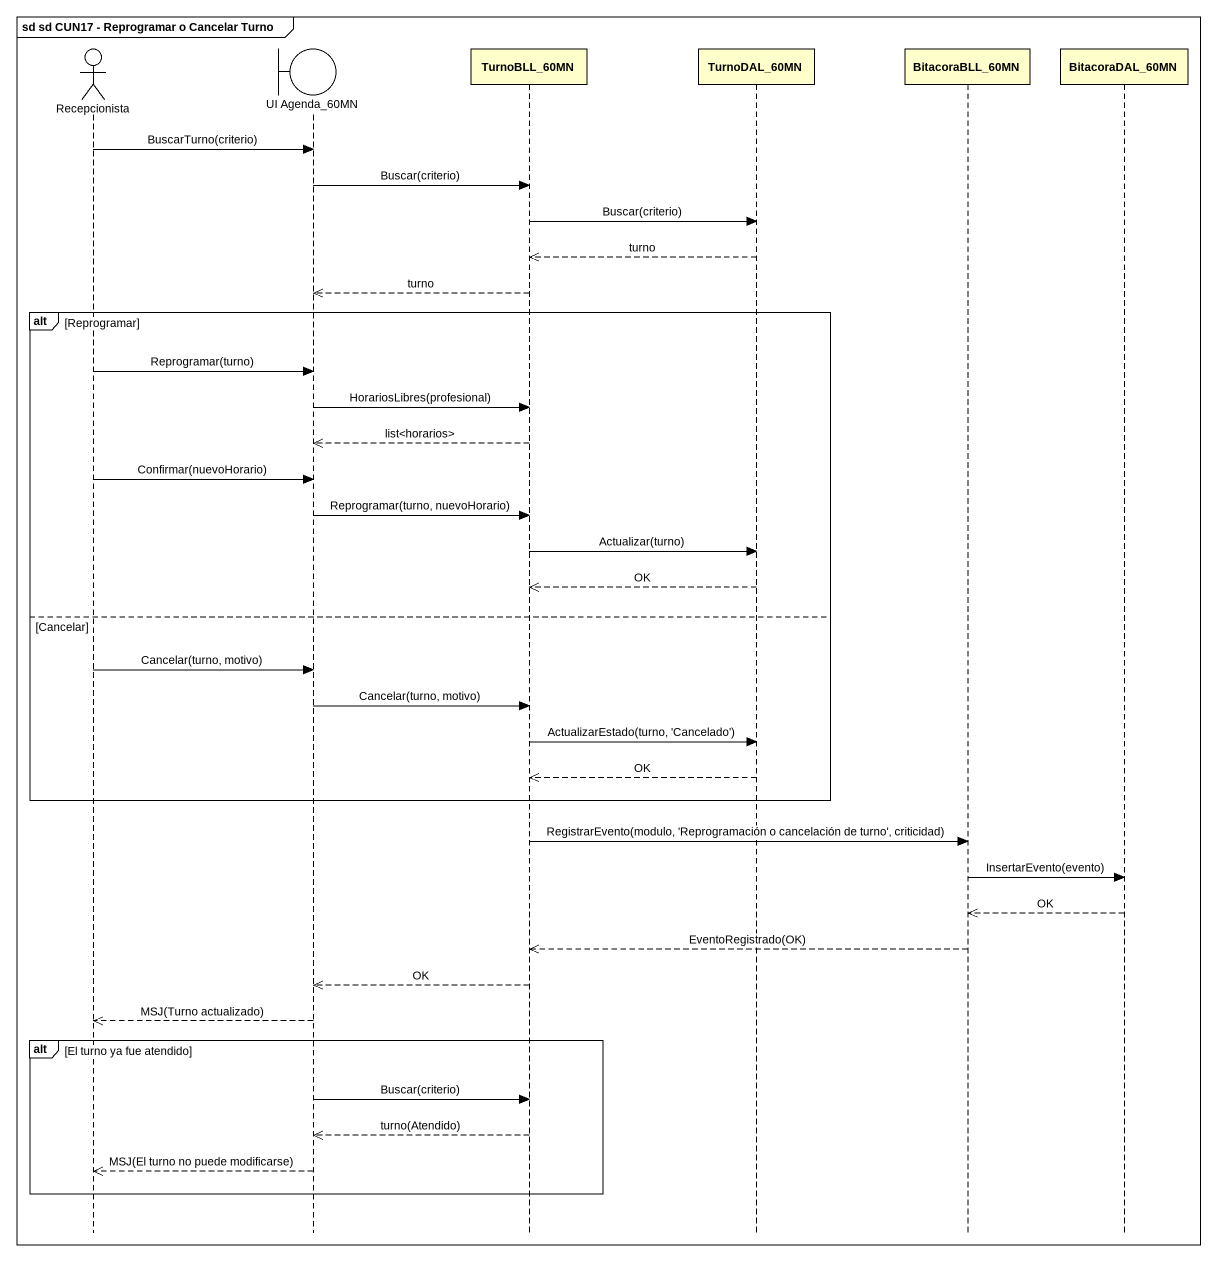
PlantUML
@startuml
mainframe sd sd CUN17 - Reprogramar o Cancelar Turno
hide footbox
actor Recepcionista
boundary "UI Agenda_60MN" as UI_Agenda_60MN
participant TurnoBLL_60MN
participant TurnoDAL_60MN
participant BitacoraBLL_60MN
participant BitacoraDAL_60MN

Recepcionista -> UI_Agenda_60MN : BuscarTurno(criterio)
UI_Agenda_60MN -> TurnoBLL_60MN : Buscar(criterio)
TurnoBLL_60MN -> TurnoDAL_60MN : Buscar(criterio)
TurnoDAL_60MN -->> TurnoBLL_60MN : turno
TurnoBLL_60MN -->> UI_Agenda_60MN : turno
alt Reprogramar
  Recepcionista -> UI_Agenda_60MN : Reprogramar(turno)
  UI_Agenda_60MN -> TurnoBLL_60MN : HorariosLibres(profesional)
  TurnoBLL_60MN -->> UI_Agenda_60MN : list<horarios>
  Recepcionista -> UI_Agenda_60MN : Confirmar(nuevoHorario)
  UI_Agenda_60MN -> TurnoBLL_60MN : Reprogramar(turno, nuevoHorario)
  TurnoBLL_60MN -> TurnoDAL_60MN : Actualizar(turno)
  TurnoDAL_60MN -->> TurnoBLL_60MN : OK
else Cancelar
  Recepcionista -> UI_Agenda_60MN : Cancelar(turno, motivo)
  UI_Agenda_60MN -> TurnoBLL_60MN : Cancelar(turno, motivo)
  TurnoBLL_60MN -> TurnoDAL_60MN : ActualizarEstado(turno, 'Cancelado')
  TurnoDAL_60MN -->> TurnoBLL_60MN : OK
end
TurnoBLL_60MN -> BitacoraBLL_60MN : RegistrarEvento(modulo, 'Reprogramación o cancelación de turno', criticidad)
BitacoraBLL_60MN -> BitacoraDAL_60MN : InsertarEvento(evento)
BitacoraDAL_60MN -->> BitacoraBLL_60MN : OK
BitacoraBLL_60MN -->> TurnoBLL_60MN : EventoRegistrado(OK)
TurnoBLL_60MN -->> UI_Agenda_60MN : OK
UI_Agenda_60MN -->> Recepcionista : MSJ(Turno actualizado)
alt El turno ya fue atendido
  UI_Agenda_60MN -> TurnoBLL_60MN : Buscar(criterio)
  TurnoBLL_60MN -->> UI_Agenda_60MN : turno(Atendido)
  UI_Agenda_60MN -->> Recepcionista : MSJ(El turno no puede modificarse)
end
@enduml
